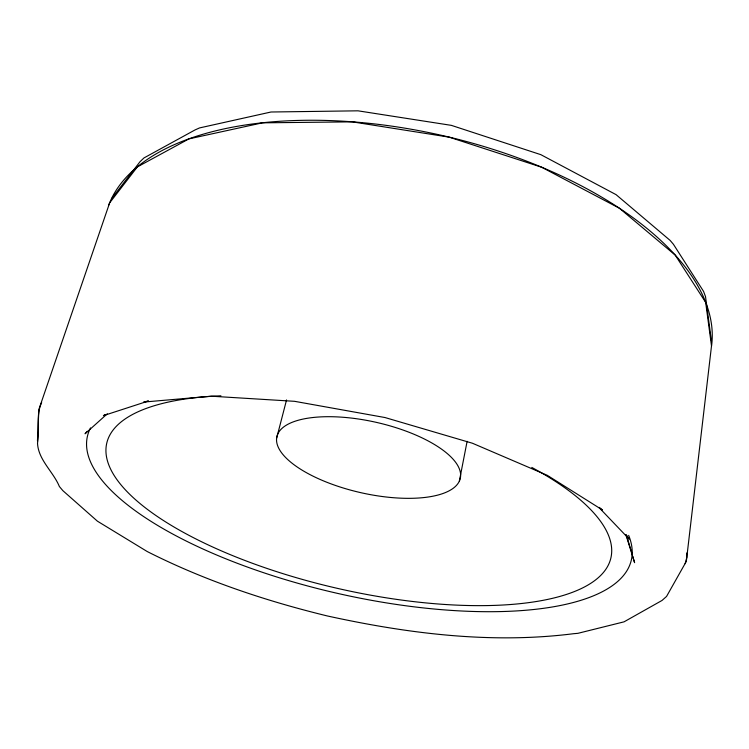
<?xml version="1.0" encoding="UTF-8"?>
<svg xmlns="http://www.w3.org/2000/svg" width="749" height="749" viewBox="0 0 749 749"><rect width="100%" height="100%" fill="white"/><g stroke="black" fill="none" stroke-linecap="round" stroke-linejoin="round"><path stroke-width="1.12" d="M37.45 440.777L38.882 409.422L109.644 202.885L137.348 166.924L188.917 138.893L262.487 122.827L352.339 121.862L449.128 137.142L541.649 167.224L619.432 208.25L675.167 255.044L705.67 302.371L711.503 345.972L686.318 561.404L666.554 596.429L662.022 600.455L624.048 621.839L577.9 633.326L573.537 633.71C491.204 644.14 407.943 633.598 327.341 615.959C265.249 600.829 204.374 580.456 147.263 551.564L97.407 521.173L62.888 490.679L59.377 486.513C53.301 471.739 38.255 459.886 37.516 443.155C39.856 429.945 35.615 415.03 41.663 402.606M459.343 481.13A94.046 35.999 12.8 0 0 336.573 416.875A94.046 35.999 12.8 0 0 309.861 474.538A94.046 35.999 12.8 0 0 459.343 481.13L467.123 441.301M276.634 438.165L286.549 399.938M685.157 563.679L686.842 557.368L686.721 553.015M112.247 197.848L139.951 161.793L143.977 157.936L195.021 129.942L199.524 127.929L271.026 112.004L358.003 110.824L451.366 125.364L540.844 154.668L616.071 194.646L670.14 240.429L673.426 244.286L703.545 291.37L705.521 296.632L711.335 340.327M87.277 431.33L85.049 433.774L107.304 413.794M105.281 414.515L103.409 415.639L148.321 401.043M148.283 400.968L143.733 402.063L211.321 396.202L294.544 401.314L384.986 417.539L472.441 443.239L547.238 475.297L602.336 509.91L599.228 507.391M599.284 507.813L629.197 539.121L626.782 535.451M626.267 534.88L632.165 553.857M625.902 534.692L634.609 562.686L632.718 556.348M628.645 535.357A278.9 97.716 12.8 0 1 358.069 597.768A278.9 97.716 12.8 0 1 90.517 427.913M108.727 205.057A310.03 152.038 12.8 0 1 445.674 136.29A310.03 152.038 12.8 0 1 711.55 345.982M531.79 467.423A258.517 90.367 12.8 0 1 528.841 602.617A258.517 90.367 12.8 0 1 158.573 517.316A258.517 90.367 12.8 0 1 220.918 395.818"/></g></svg>
